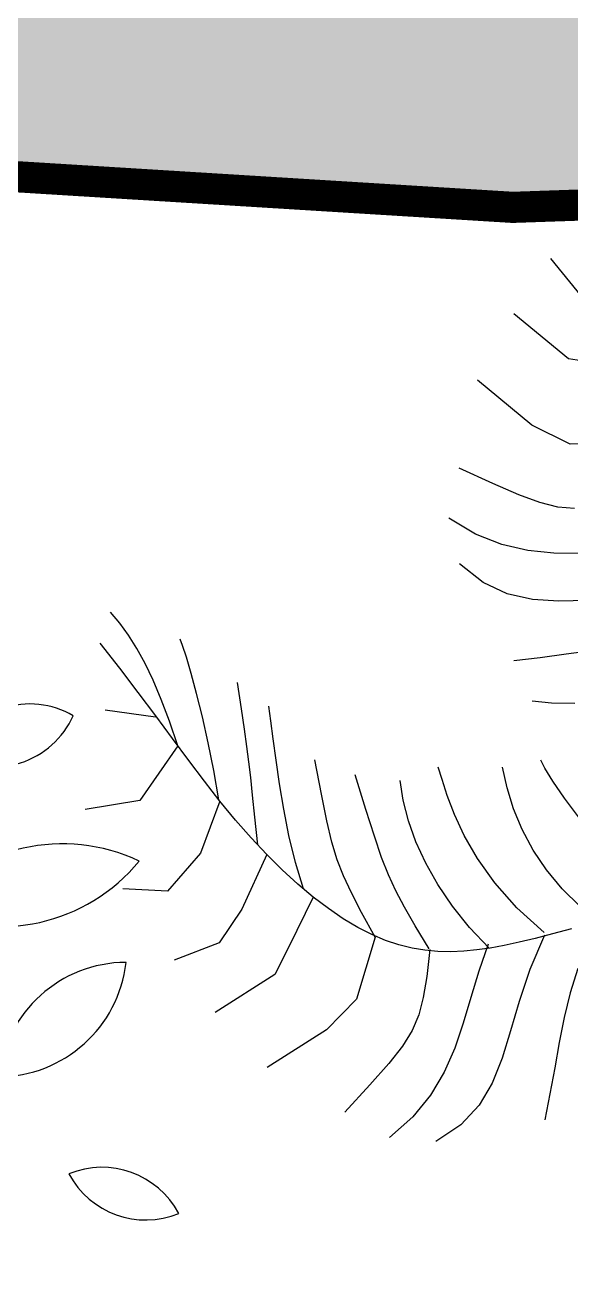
# Model space of a CAD drawing. Header units: millimetres. Extents: x -1030105 to 906887, y -616134 to 1220667.
# Drawn here: x -62933 to -62059, y 568491 to 570508 of the extents above; entities that cross this region are included whole.
import ezdxf

# ---------------------------------------------------------------- set-up
doc = ezdxf.new("R2010")
doc.units = ezdxf.units.MM
doc.header["$MEASUREMENT"] = 0
doc.linetypes.add('DASH', pattern=[0.35, 0.25, -0.1])
doc.linetypes.add('DASHED', pattern=[0.75, 0.5, -0.25])
doc.layers.add('A-Furniture', color=143, linetype='Continuous')
doc.layers.add('A-Tree', color=98, linetype='Continuous')

# ---------------------------------------------------------------- blocks, each defined once
blk = doc.blocks.new('FUR')
at = {"layer": 'A-Furniture'}
blk.add_spline([(-8924.5, 45569), (-9840.5, 46091), (-12717.5, 46169), (-14973, 44562.5), (-20083.5, 44491.5), (-23993, 44398), (-25667, 42475.5), (-25418.5, 38977.5), (-21694.5, 37961.5), (-18510.5, 39186), (-13807.5, 38872), (-11600.5, 38312), (-7940, 38737), (-6709.9, 41431.9), (-8090, 44723), (-8924.5, 45569)], degree=3, dxfattribs=at)
at = {"layer": 'A-Furniture', "color": 8, "linetype": 'DASH', "ltscale": 50}
blk.add_spline([(-24161.5, 43901.5), (-24929, 43197), (-25535, 41016.5), (-24810, 39236.5), (-22741, 38149.5), (-21173.5, 38284.5), (-19403.5, 39162), (-17511, 40056.5), (-14856, 39790), (-13171, 38926.5), (-10565.5, 38425), (-9218.9, 38750.4), (-8091.4, 39308.9), (-7137, 40371), (-6960.5, 41929), (-8203.4, 44461.9), (-10044.5, 45803.5), (-12023, 45569), (-13737, 44462.5), (-16065.5, 43902.5), (-18178.5, 43889), (-22821, 44399), (-24161.5, 43901.5)], degree=3, dxfattribs=at)
blk = doc.blocks.new('CAY8')
at = {"color": 0, "linetype": 'ByBlock'}
for p, q in [((-693.68, 355.05), (-712.89, 374.89)), ((-697.95, 318.68), (-731.26, 341.59)), ((-680.23, 317.46), (-697.95, 318.68)), ((-715.36, 279.03), (-748.67, 301.93)), ((-692.59, 270.12), (-715.36, 279.03)), ((-655.88, 274.22), (-692.59, 270.12)), ((-734.76, 243.92), (-754.65, 251.02)), ((-719.27, 238.75), (-734.76, 243.92)), ((-706.96, 235.41), (-719.27, 238.75)), ((-696.59, 233.79), (-706.96, 235.41)), ((-686.96, 233.79), (-696.59, 233.79)), ((-742.03, 214.2), (-758.06, 221.92)), ((-726.54, 209.63), (-742.03, 214.2)), ((-711.4, 207.6), (-726.54, 209.63)), ((-696.42, 207.45), (-711.4, 207.6)), ((-681.41, 208.56), (-696.42, 207.45)), ((-735.31, 187.11), (-749.7, 196.55)), ((-720.99, 181.91), (-735.31, 187.11)), ((-706.38, 179.97), (-720.99, 181.91)), ((-691.15, 180.32), (-706.38, 179.97)), ((-674.94, 182.01), (-691.15, 180.32)), ((-940.31, 145.77), (-946.12, 151.56)), ((-670.05, 153.71), (-684.47, 150.44)), ((-934.72, 139.39), (-940.31, 145.77)), ((-699.05, 147.16), (-713.91, 144.14)), ((-684.47, 150.44), (-699.05, 147.16)), ((-929.27, 132.25), (-934.72, 139.39)), ((-903.4, 136.14), (-905.16, 139.66)), ((-938.06, 120.19), (-950.52, 133.45)), ((-923.86, 124.17), (-929.27, 132.25)), ((-900.66, 129.73), (-903.4, 136.14)), ((-897.13, 120.78), (-900.66, 129.73)), ((-918.42, 114.98), (-923.86, 124.17)), ((-677.09, 122.77), (-690.31, 121.87)), ((-926.3, 107.28), (-938.06, 120.19)), ((-893.03, 109.64), (-897.13, 120.78)), ((-866.73, 103.18), (-870.26, 117.82)), ((-690.31, 121.87), (-701.49, 121.98)), ((-912.87, 104.49), (-918.42, 114.98)), ((-888.55, 96.66), (-893.03, 109.64)), ((-915.13, 94.78), (-926.3, 107.28)), ((-907.13, 92.54), (-912.87, 104.49)), ((-863.96, 91.6), (-866.73, 103.18)), ((-849.34, 97.83), (-851.31, 105.97)), ((-915.31, 93.97), (-944.35, 95.55)), ((-904.45, 82.71), (-915.13, 94.78)), ((-883.92, 82.19), (-888.55, 96.66)), ((-847.07, 87.58), (-849.34, 97.83)), ((-901.11, 78.94), (-907.13, 92.54)), ((-861.73, 82.01), (-863.96, 91.6)), ((-844.41, 75.63), (-847.07, 87.58)), ((-690.9, 84.46), (-693.52, 88.82)), ((-894.15, 71.11), (-904.45, 82.71)), ((-879.33, 66.59), (-883.92, 82.19)), ((-859.81, 73.35), (-861.73, 82.01)), ((-748.84, 72.89), (-751.65, 79.75)), ((-711.41, 71.43), (-714.98, 82.98)), ((-685.71, 77.47), (-690.9, 84.46)), ((-901.11, 78.94), (-920.03, 45.94)), ((-857.97, 64.53), (-859.81, 73.35)), ((-841.29, 62.35), (-844.41, 75.63)), ((-816.81, 58.6), (-822.28, 77.84)), ((-745.1, 64.09), (-748.84, 72.89)), ((-678.2, 68.41), (-685.71, 77.47)), ((-884.13, 60.01), (-894.15, 71.11)), ((-874.99, 50.22), (-879.33, 66.59)), ((-790.79, 52.1), (-798.63, 71.3)), ((-770.01, 59.2), (-772.76, 70.25)), ((-706.62, 59.85), (-711.41, 71.43)), ((-668.63, 57.86), (-678.2, 68.41)), ((-874.29, 49.47), (-884.13, 60.01)), ((-855.98, 54.49), (-857.97, 64.53)), ((-837.6, 48.13), (-841.29, 62.35)), ((-812.38, 43.65), (-816.81, 58.6)), ((-765.98, 47.82), (-770.01, 59.2)), ((-740.07, 53.73), (-745.1, 64.09)), ((-700.61, 48.42), (-706.62, 59.85)), ((-853.61, 42.16), (-855.98, 54.49)), ((-784.56, 37.21), (-790.79, 52.1)), ((-733.38, 42.15), (-740.07, 53.73)), ((-920.03, 45.94), (-950.64, 38.02)), ((-874.29, 49.47), (-882.84, 18.93)), ((-864.53, 39.51), (-874.29, 49.47)), ((-833.26, 33.37), (-837.6, 48.13)), ((-808.47, 31.85), (-812.38, 43.65)), ((-760.64, 36.22), (-765.98, 47.82)), ((-693.34, 37.31), (-700.61, 48.42)), ((-854.77, 30.18), (-864.53, 39.51)), ((-850.62, 26.47), (-853.61, 42.16)), ((-779.36, 25.52), (-784.56, 37.21)), ((-753.97, 24.54), (-760.64, 36.22)), ((-724.7, 29.72), (-733.38, 42.15)), ((-684.81, 26.69), (-693.34, 37.31)), ((-845.03, 21.49), (-854.77, 30.18)), ((-828.19, 18.44), (-833.26, 33.37)), ((-804.58, 22.05), (-808.47, 31.85)), ((-713.65, 16.79), (-724.7, 29.72)), ((-800.21, 13.1), (-804.58, 22.05)), ((-774.58, 15.91), (-779.36, 25.52)), ((-745.95, 12.89), (-753.97, 24.54)), ((-674.98, 16.73), (-684.81, 26.69)), ((-882.84, 18.93), (-899.71, -4.3)), ((-845.03, 21.49), (-856.53, -10.84)), ((-835.35, 13.48), (-845.03, 21.49)), ((-822.29, 3.73), (-828.19, 18.44)), ((-769.62, 7.25), (-774.58, 15.91)), ((-699.89, 3.72), (-713.65, 16.79)), ((-663.83, 7.61), (-674.98, 16.73)), ((-825.79, 6.17), (-835.35, 13.48)), ((-794.86, 3.85), (-800.21, 13.1)), ((-763.89, -1.56), (-769.62, 7.25)), ((-736.57, 1.39), (-745.95, 12.89)), ((-816.37, -0.4), (-825.79, 6.17)), ((-788, -6.85), (-794.86, 3.85)), ((-725.8, -9.84), (-736.57, 1.39)), ((-683.06, -9.12), (-699.89, 3.72)), ((-899.71, -4.3), (-925.26, -5.25)), ((-816.37, -0.4), (-827.79, -29.94)), ((-807.15, -6.22), (-816.37, -0.4)), ((-798.18, -11.25), (-807.15, -6.22)), ((-779.15, -20.14), (-788, -6.85)), ((-756.8, -11.65), (-763.89, -1.56)), ((-667.55, -5.51), (-678.13, -9.37)), ((-856.53, -10.84), (-867.7, -31.11)), ((-789.49, -15.47), (-798.18, -11.25)), ((-747.75, -24.14), (-756.8, -11.65)), ((-713.63, -20.68), (-725.8, -9.84)), ((-687.82, -12.8), (-696.76, -15.8)), ((-682.6, -10.61), (-689.29, -30.75)), ((-678.13, -9.37), (-687.82, -12.8)), ((-781.12, -18.86), (-789.49, -15.47)), ((-779.15, -20.14), (-786.6, -56.32)), ((-773.03, -21.47), (-781.12, -18.86)), ((-765.19, -23.35), (-773.03, -21.47)), ((-712.99, -20.57), (-720.56, -22.34)), ((-714.34, -18.39), (-718.33, -34.22)), ((-705.11, -18.39), (-712.99, -20.57)), ((-696.76, -15.8), (-705.11, -18.39)), ((-757.53, -24.55), (-765.19, -23.35)), ((-750.03, -25.13), (-757.53, -24.55)), ((-742.62, -25.15), (-750.03, -25.13)), ((-747.27, -24.49), (-747.77, -39.89)), ((-735.28, -24.65), (-742.62, -25.15)), ((-727.94, -23.7), (-735.28, -24.65)), ((-720.56, -22.34), (-727.94, -23.7)), ((-662.04, -27.79), (-665.11, -41.96)), ((-867.7, -31.11), (-892.5, -43.25)), ((-827.79, -29.94), (-834.43, -46.41)), ((-718.33, -34.22), (-721.53, -49.67)), ((-689.29, -30.75), (-693.87, -49.46)), ((-747.77, -39.89), (-748.62, -52.08)), ((-665.11, -41.96), (-667.3, -56.32)), ((-834.43, -46.41), (-866.51, -71.01)), ((-721.53, -49.67), (-724.59, -64.71)), ((-693.87, -49.46), (-697.34, -66.76)), ((-786.6, -56.32), (-802.1, -75.22)), ((-748.62, -52.08), (-750.3, -62.19)), ((-667.3, -56.32), (-668.91, -70.85)), ((-750.3, -62.19), (-753.27, -71.35)), ((-724.59, -64.71), (-728.17, -79.33)), ((-753.27, -71.35), (-758.02, -80.71)), ((-697.34, -66.76), (-700.75, -82.7)), ((-668.91, -70.85), (-670.26, -85.57)), ((-802.1, -75.22), (-834.18, -99.82)), ((-758.02, -80.71), (-765.01, -91.38)), ((-728.17, -79.33), (-732.94, -93.53)), ((-700.75, -82.7), (-705.12, -97.3)), ((-670.26, -85.57), (-671.65, -100.46)), ((-765.01, -91.38), (-774.71, -104.52)), ((-732.94, -93.53), (-739.56, -107.29)), ((-705.12, -97.3), (-711.47, -110.59)), ((-671.65, -100.46), (-673.37, -115.52)), ((-774.71, -104.52), (-787.6, -121.24)), ((-739.56, -107.29), (-748.69, -120.61)), ((-711.47, -110.59), (-720.85, -122.6)), ((-748.69, -120.61), (-760.98, -133.48)), ((-720.85, -122.6), (-734.27, -133.37))]:
    blk.add_line(p, q, dxfattribs=at)
blk = doc.blocks.new('12PPLT11')
at = {"color": 0, "linetype": 'ByBlock'}
for centre, radius, start, end in [((0.41764, 0.18403), 0.04461, 59.98145, 155.66759), ((0.39931, 0.24103), 0.04461, 239.98145, 335.66759), ((0.43448, 0.06534), 0.09187, 64.73526, 140.57812), ((0.40272, 0.20676), 0.09187, 244.73526, 320.57812), ((0.46723, 0.03077), 0.06592, 90.25287, 173.52208), ((0.40144, 0.10412), 0.06592, 270.25287, 353.52208), ((0.45457, -0.05263), 0.04465, 28.19814, 112.19179), ((0.47706, 0.00981), 0.04465, 208.19814, 292.19179)]:
    blk.add_arc(centre, radius, start, end, dxfattribs=at)
blk = doc.blocks.new('CÂY')
at = {"layer": 'A-Tree', "color": 8, "ltscale": 10, "xscale": 2.803183510899544, "yscale": 2.803183510899544, "zscale": 2.803183510899544, "rotation": 354.9766722930542}
blk.add_blockref('CAY8', (29001.7, 59801), dxfattribs=at)
at = {"layer": 'A-Tree', "color": 8, "ltscale": 10, "xscale": 3136, "yscale": 3136, "zscale": 3136}
blk.add_blockref('12PPLT11', (24957.5, 59592.4), dxfattribs=at)
blk = doc.blocks.new('BỐ TRÍ LAY OUT')
at = {"layer": 'A-Furniture', "color": 3}
for name, p in [('CÂY', (4286.8, 4469.3)), ('FUR', (48783.7, 18654.7))]:
    blk.add_blockref(name, p, dxfattribs=at)
blk = doc.blocks.new('KIẾN TRÚC')
h = blk.add_hatch(color=9)
h.dxf.hatch_style = 1
edge = h.paths.add_edge_path(flags=16)
edge.add_line((62282, 27412), (55232.8, 27412))
edge.add_arc((32545.5, 30716.7), 22926.7, 284.53695, 351.71258, ccw=False)
edge.add_line((38300.2, 8523.9), (13217.5, 8523.9))
edge.add_arc((23753.1, 24110.8), 18813.6, 227.76772, 235.9443, ccw=False)
edge.add_arc((7788.8, 12733.4), 4187, 236.059, 322.4361, ccw=False)
edge.add_arc((13873.6, 18503.3), 12505.3, 190.83274, 227.66057, ccw=False)
edge.add_arc((25477.5, 20792.2), 24332.7, 180.68322, 190.99113, ccw=False)
edge.add_arc((3282.9, 20557.2), 2137.1, 101.0808, 181.4794, ccw=False)
edge.add_line((2872.2, 22654.5), (4986.1, 23013.1))
edge.add_arc((28039.7, 24288.4), 23088.9, 153.20143, 183.1663, ccw=False)
edge.add_arc((10232.3, 40544.6), 6483.1, 182.84011, 244.39627, ccw=False)
edge.add_arc((-6425, 39970.9), 10185.3, 1.42081, 26.70696)
edge.add_arc((10590.6, 49414.3), 9292.7, 144.71332, 211.57549, ccw=False)
edge.add_arc((-12326.2, 64090.2), 17935.6, 328.73754, 356.18995)
edge.add_arc((16735.3, 62308.6), 11181, 84.12439, 176.97619, ccw=False)
edge.add_arc((20709, 99752.5), 26473.2, 263.86537, 288.48696)
edge.add_arc((35667.4, 54479.7), 21207.1, 73.35107, 108.03024, ccw=False)
edge.add_arc((44765.5, 84516.2), 10177.4, 252.72587, 285.71301)
edge.add_arc((49659, 68416), 6655.6, 49.49954, 108.73112, ccw=False)
edge.add_arc((48035, 66009.8), 9545.5, -2.32883, 51.46764, ccw=False)
edge.add_line((57572.7, 65622), (49483.5, 65623.9))
edge.add_line((49483.5, 65623.9), (62282, 65623.9))
edge.add_line((62282, 65623.9), (62282, 27412))
h.paths.add_polyline_path([(0, 77895.5), (64428.5, 77895.5), (64428.5, -0.6), (-1.8, 0.6)])

msp = doc.modelspace()

# ---------------------------------------------------------------- linework, layer by layer
at = {"color": 1, "linetype": 'DASHED', "ltscale": 1000, "const_width": 50}
msp.add_lwpolyline([(-95670.364, 506057.713, -0.19761791), (-98776.491, 504407.853, -0.19338508), (-101327.467, 505136.268, -0.16208929), (-105187.325, 512029.486, -0.0450071), (-105631.937, 516378.538, -0.3659413), (-103906.296, 518530.956), (-101743.903, 518897.849, -0.13573939), (-99338.882, 530570.34, -0.27501789), (-103021.373, 536099.914, 0.1107815), (-104104.837, 540424.903, -0.30031009), (-103773.282, 550658.847, 0.12035997), (-101208.65, 558774.911, -0.42886811), (-88898.579, 569307.403, 0.10784716), (-77675.159, 570521.933, -0.15248199), (-65035.161, 570674.305, 0.14493581), (-59256.799, 570595.58, -0.2643588), (-52796.995, 569353.41, -0.2237263), (-49205.795, 561498.47), (-44496.55, 561500.412), (-44496.55, 523288.529), (-51545.676, 523288.529, -0.30113937), (-68478.283, 504400.412), (-93560.982, 504400.412, -0.03627546), (-95670.364, 506057.713)], format="xyb", dxfattribs=at)

# ---------------------------------------------------------------- block references
at = {"color": 3}
for name, p in [('KIẾN TRÚC', (-106778.5, 495876.5)), ('BỐ TRÍ LAY OUT', (-93480.293, 504642.113))]:
    msp.add_blockref(name, p, dxfattribs=at)

doc.saveas('drawing.dxf')
